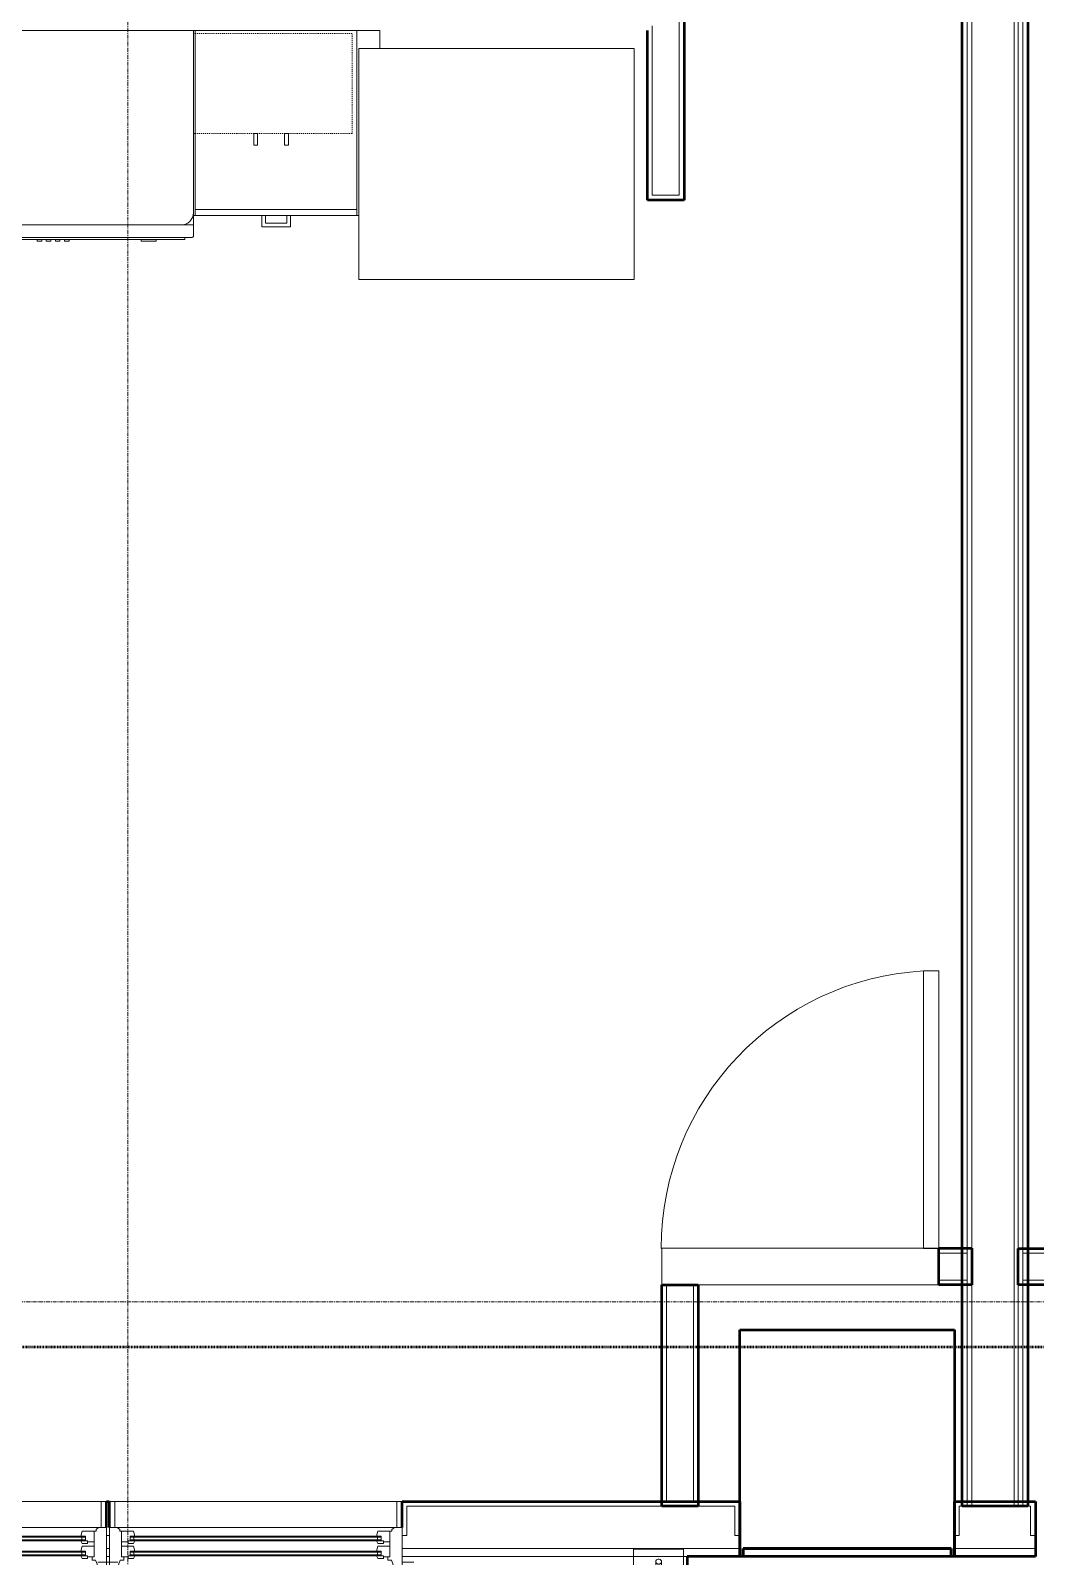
# Model space of a CAD drawing. Header units: inches. Extents: x -4235 to -464, y 9767 to 12359.
# Drawn here: x -2840 to -2709.5, y 11249.1 to 11447.2 of the extents above; entities that cross this region are included whole.
import ezdxf

# ---------------------------------------------------------------- set-up
doc = ezdxf.new("R2010")
doc.units = ezdxf.units.IN
doc.header["$MEASUREMENT"] = 0
for name, pattern in [('Dash', [0.25, 0.125, -0.125]), ('Dash 1_16_', [0.125, 0.0625, -0.0625]), ('Grid Line 1_2_', [0.875, 0.5, -0.125, 0.125, -0.125])]:
    doc.linetypes.add(name, pattern=pattern)
for name, color, linetype, lineweight in [('0-1', 7, 'Continuous', 5), ('0-2', 10, 'Continuous', 9), ('A-DOOR-1', 10, 'Continuous', 9), ('A-DOOR-2', 50, 'Continuous', 20), ('A-GENM', 5, 'Continuous', 9), ('A-GENM-4', 5, 'Continuous', 50), ('A-GLAZ-1', 151, 'Continuous', 9), ('A-GLAZ-2', 151, 'Continuous', 20), ('A-WALL', 113, 'Continuous', 13), ('A-WALL-1', 7, 'Continuous', 50), ('A-WALL-2', 250, 'Continuous', 13), ('A-WALL-3', 10, 'Continuous', 9), ('A-WALL-4', 254, 'Continuous', 9), ('A-WALL-5', 113, 'Continuous', 9), ('A-WALL-6', 113, 'Continuous', 50), ('C-PROP-LINE-1', 91, 'Dash 1_16_', 50), ('I-WALL-1', 7, 'Continuous', 50), ('Q-CASE-1', 254, 'Continuous', 9), ('Q-CASE-2', 10, 'Continuous', 9), ('Q-CASE-3', 254, 'Dash', 9), ('Q-CASE-4', 10, 'Dash', 9), ('Q-SPCQ-1', 10, 'Continuous', 9), ('S-GRID-1', 1, 'Grid Line 1_2_', 9)]:
    doc.layers.add(name, color=color, linetype=linetype, lineweight=lineweight)

# ---------------------------------------------------------------- blocks, each defined once
blk = doc.blocks.new('SWING - SINGLE - FLUSH - 36_ x 80_ - OFFSET PIVOT DOOR AT MAGIC PAK AND WASHER_DRYER-3199414-BACKGROUND - RCP - 2ND FLOOR')
at = {"layer": 'A-DOOR-1'}
blk.add_arc((18, 2.37), 36.07, 93.1789, 180, dxfattribs=at)
at = {"layer": 'A-DOOR-2'}
for p, q in [((16, 2.37), (16, 38.39)), ((18, 38.39), (16, 38.39)), ((18, 2.37), (18, 38.39)), ((18, 2.37), (16, 2.37))]:
    blk.add_line(p, q, dxfattribs=at)
blk = doc.blocks.new('Refrigerator_-_Side-by-Side_6047 - 36_ X 30_-345559-BACKGROUND - RCP - 2ND FLOOR')
at = {"layer": 'Q-SPCQ-1'}
for p, q in [((17.87, 14.42), (-17.88, 14.42)), ((-17.88, 14.42), (-17.88, -15.58)), ((17.87, -15.58), (17.87, 14.42)), ((-17.88, -15.58), (17.87, -15.58))]:
    blk.add_line(p, q, dxfattribs=at)
blk = doc.blocks.new('Dishwasher_15404 - 34_ counter-V109-BACKGROUND - RCP - 2ND FLOOR')
at = {"layer": 'Q-SPCQ-1'}
for p, q in [((0, -24), (0, 0)), ((0, 0), (23.68, 0)), ((23.68, 0), (25.25, 0)), ((25.25, 0), (26.68, 0)), ((25.25, 0), (25.25, -1.57)), ((25.25, -1.57), (25.25, -22.43)), ((26.87, -0.2), (26.87, -23.8)), ((27.12, -1.09), (26.87, -1.09)), ((27.12, -2.61), (27.12, -1.09)), ((27.12, -3.81), (27.12, -2.61)), ((27.12, -20.19), (27.12, -3.81)), ((27.37, -4.82), (27.12, -4.82)), ((27.37, -5.81), (27.37, -4.82)), ((27.37, -6.79), (27.37, -5.81)), ((27.12, -6.79), (27.37, -6.79)), ((27.37, -16.15), (27.12, -16.15)), ((27.37, -16.74), (27.12, -16.74)), ((27.37, -17.33), (27.12, -17.33)), ((27.37, -16.74), (27.37, -16.15)), ((27.37, -17.92), (27.37, -17.33)), ((27.37, -17.92), (27.12, -17.92)), ((27.37, -18.51), (27.12, -18.51)), ((27.37, -19.1), (27.12, -19.1)), ((27.37, -19.69), (27.12, -19.69)), ((27.37, -19.1), (27.37, -18.51)), ((27.37, -20.28), (27.37, -19.69)), ((27.12, -21.39), (27.12, -20.19)), ((27.37, -20.28), (27.12, -20.28)), ((27.12, -22.91), (27.12, -21.39)), ((25.25, -22.43), (25.25, -24)), ((27.12, -22.91), (26.87, -22.91)), ((23.68, -24), (0, -24)), ((25.25, -24), (23.68, -24)), ((26.68, -24), (25.25, -24))]:
    blk.add_line(p, q, dxfattribs=at)
for centre, radius, start, end in [((26.68, -0.2), 0.197, 15, 90), ((26.68, -0.2), 0.197, 0, 90), ((23.68, -1.57), 1.57, 0, 90), ((23.68, -1.57), 1.57, 32.077, 42.3359), ((23.68, -1.57), 1.57, 17.8182, 27.5266), ((23.68, -1.57), 1.57, 0, 13.6425), ((23.68, -22.43), 1.57, 270, 0), ((23.68, -22.43), 1.57, 317.6641, 327.923), ((23.68, -22.43), 1.57, 332.4734, 342.1818), ((23.68, -22.43), 1.57, 347.4108, 0), ((26.68, -23.8), 0.197, 270, 0)]:
    blk.add_arc(centre, radius, start, end, dxfattribs=at)
blk = doc.blocks.new('Base Cabinet 3 Drawer 230 - Base Cabinet 3 Drawer 230 21_-2578998-BACKGROUND - RCP - 2ND FLOOR')
at = {"layer": 'Q-CASE-2'}
for p, q in [((-9.76, 24), (11.24, 24)), ((-9.76, 23.25), (-9.76, 24)), ((-1.14, 24), (-1.14, 25.5)), ((-1.14, 25.5), (2.61, 25.5)), ((-1.14, 24), (-0.64, 24)), ((2.11, 25), (-0.64, 25)), ((-0.64, 24), (-0.64, 25)), ((2.11, 24), (2.11, 25)), ((2.61, 24), (2.11, 24)), ((2.61, 25.5), (2.61, 24)), ((11.24, 24), (11.24, 23.25)), ((11.24, 23.25), (-9.76, 23.25)), ((-9.76, 23.25), (-9.76, 0)), ((11.24, 0), (11.24, 23.25)), ((-9.76, 0), (11.24, 0))]:
    blk.add_line(p, q, dxfattribs=at)
blk = doc.blocks.new('300 Series Wall Hung Cabinet_302 - 21_ X 24_-2838280-BACKGROUND - RCP - 2ND FLOOR')
at = {"layer": 'Q-CASE-1'}
for p, q in [((-1.76, -13.19), (-2.25, -13.19)), ((-2.25, -13.19), (-2.25, -14.69)), ((-1.76, -14.69), (-1.76, -13.19)), ((2.24, -13.19), (1.75, -13.19)), ((1.75, -13.19), (1.75, -14.69)), ((2.24, -14.69), (2.24, -13.19)), ((-2.25, -14.69), (-1.76, -14.69)), ((1.75, -14.69), (2.24, -14.69))]:
    blk.add_line(p, q, dxfattribs=at)
at = {"layer": 'Q-CASE-3'}
for p, q in [((10.5, -13.19), (10.5, -0.23)), ((-10.1, -13.19), (10.5, -13.19))]:
    blk.add_line(p, q, dxfattribs=at)
at = {"layer": 'Q-CASE-4'}
blk.add_line((10.5, -0.19), (-10.1, -0.19), dxfattribs=at)
blk = doc.blocks.new('CTR - 1st Phase - Unit Layouts_rvt-1-BACKGROUND - RCP - 2ND FLOOR')
at = {"layer": 'A-WALL-1'}
for p, q in [((-2755.1, 11530.74), (-2755.1, 11425.23)), ((-2759.85, 11425.23), (-2759.85, 11447.24)), ((-2759.22, 11425.23), (-2759.85, 11425.23)), ((-2755.72, 11425.23), (-2759.22, 11425.23)), ((-2755.1, 11425.23), (-2755.72, 11425.23)), ((-2722, 11284.39), (-2722, 11289.14)), ((-2722, 11289.14), (-2717.72, 11289.14)), ((-2717.72, 11289.14), (-2717.72, 11288.51)), ((-2711.72, 11289.13), (-2707.45, 11289.13)), ((-2711.72, 11288.51), (-2711.72, 11289.13)), ((-2717.72, 11288.51), (-2717.72, 11285.01)), ((-2711.72, 11285.01), (-2711.72, 11288.51)), ((-2717.72, 11285.01), (-2717.72, 11284.39)), ((-2711.72, 11284.38), (-2711.72, 11285.01)), ((-2758, 11255.64), (-2758, 11284.39)), ((-2758, 11284.39), (-2753.25, 11284.39)), ((-2753.25, 11284.39), (-2753.25, 11255.64)), ((-2717.72, 11284.39), (-2722, 11284.39)), ((-2707.45, 11284.38), (-2711.72, 11284.38)), ((-2757.37, 11255.64), (-2758, 11255.64)), ((-2753.87, 11255.64), (-2757.37, 11255.64)), ((-2753.25, 11255.64), (-2753.87, 11255.64))]:
    blk.add_line(p, q, dxfattribs=at)
at = {"layer": 'A-WALL-2'}
for p, q in [((-2755.72, 11425.85), (-2755.72, 11530.74)), ((-2759.22, 11425.85), (-2759.22, 11447.86)), ((-2755.72, 11425.85), (-2759.22, 11425.85)), ((-2722, 11288.51), (-2718.35, 11288.51)), ((-2718.35, 11288.51), (-2718.35, 11285.01)), ((-2707.45, 11288.51), (-2711.1, 11288.51)), ((-2711.1, 11285.01), (-2711.1, 11288.51)), ((-2722, 11285.01), (-2718.35, 11285.01)), ((-2707.45, 11285.01), (-2711.1, 11285.01)), ((-2757.37, 11256.27), (-2757.37, 11284.39)), ((-2753.87, 11256.27), (-2753.87, 11284.39)), ((-2753.87, 11256.27), (-2757.37, 11256.27))]:
    blk.add_line(p, q, dxfattribs=at)
at = {"layer": 'A-WALL-3'}
for p, q in [((-2758, 11289.14), (-2753.25, 11289.14)), ((-2758, 11289.14), (-2758, 11284.39)), ((-2722, 11289.14), (-2753.25, 11289.14)), ((-2753.25, 11284.39), (-2722, 11284.39))]:
    blk.add_line(p, q, dxfattribs=at)
at = {"layer": 'A-WALL-4'}
for p, q in [((-2722, 11284.39), (-2722, 11289.14)), ((-2758, 11284.39), (-2753.25, 11284.39))]:
    blk.add_line(p, q, dxfattribs=at)
at = {"layer": 'A-WALL-5'}
for p, q in [((-2794.6, 11447.24), (-2818.82, 11447.24)), ((-2818.82, 11447.24), (-2794.6, 11447.24)), ((-2794.6, 11444.93), (-2794.6, 11447.24)), ((-2794.6, 11447.24), (-2794.6, 11444.93)), ((-2818.82, 11423.24), (-2809.95, 11423.24)), ((-2809.95, 11423.24), (-2818.82, 11423.24)), ((-2809.95, 11423.24), (-2809.45, 11423.24)), ((-2809.45, 11423.24), (-2806.7, 11423.24)), ((-2806.7, 11423.24), (-2809.45, 11423.24)), ((-2806.7, 11423.24), (-2806.2, 11423.24)), ((-2806.2, 11423.24), (-2797.32, 11423.24)), ((-2797.32, 11423.24), (-2806.2, 11423.24))]:
    blk.add_line(p, q, dxfattribs=at)
at = {"layer": '0-2'}
for name, p, rotation in [('Dishwasher_15404 - 34_ counter-V109-BACKGROUND - RCP - 2ND FLOOR', (-2818.82, 11447.24), 269.9999999999322), ('Base Cabinet 3 Drawer 230 - Base Cabinet 3 Drawer 230 21_-2578998-BACKGROUND - RCP - 2ND FLOOR', (-2807.34, 11447.24), 180)]:
    blk.add_blockref(name, p, dxfattribs=dict(at, rotation=rotation))
for name, p in [('300 Series Wall Hung Cabinet_302 - 21_ X 24_-2838280-BACKGROUND - RCP - 2ND FLOOR', (-2808.72, 11447.05)), ('Refrigerator_-_Side-by-Side_6047 - 36_ X 30_-345559-BACKGROUND - RCP - 2ND FLOOR', (-2779.45, 11430.5)), ('SWING - SINGLE - FLUSH - 36_ x 80_ - OFFSET PIVOT DOOR AT MAGIC PAK AND WASHER_DRYER-3199414-BACKGROUND - RCP - 2ND FLOOR', (-2740, 11286.76))]:
    blk.add_blockref(name, p, dxfattribs=at)
blk = doc.blocks.new('CTR - 1st Phase - Common Walls_rvt-1-BACKGROUND - RCP - 2ND FLOOR')
at = {"layer": 'A-WALL-2'}
for p, q in [((-2718.35, 11622.61), (-2718.35, 11255.64)), ((-2717.72, 11622.61), (-2717.72, 11255.64)), ((-2712.22, 11622.61), (-2712.22, 11255.64)), ((-2711.72, 11622.61), (-2711.72, 11255.64)), ((-2711.1, 11622.61), (-2711.1, 11255.64))]:
    blk.add_line(p, q, dxfattribs=at)
at = {"layer": 'I-WALL-1'}
for p, q in [((-2718.97, 11255.64), (-2718.97, 11622.61)), ((-2710.47, 11622.61), (-2710.47, 11255.64)), ((-2710.47, 11255.64), (-2718.97, 11255.64))]:
    blk.add_line(p, q, dxfattribs=at)
blk = doc.blocks.new('Basic Wall _ EXT - FIBER CEMENT - LARGE - ___-2505164-BACKGROUND - RCP - 2ND FLOOR')
at = {"layer": 'A-WALL-5'}
for p, q in [((-2829.74, 11249.14), (-2830.11, 11249.14)), ((-2830.11, 11249.14), (-2829.74, 11249.14)), ((-2754.69, 11249.14), (-2791.71, 11249.14)), ((-2791.71, 11249.14), (-2754.69, 11249.14)), ((-2747.86, 11249.14), (-2754.69, 11249.14)), ((-2754.69, 11249.14), (-2747.86, 11249.14)), ((-2747.86, 11249.14), (-2747.42, 11249.14)), ((-2747.42, 11249.14), (-2720.42, 11249.14)), ((-2720.42, 11249.14), (-2719.99, 11249.14)), ((-2709.46, 11249.14), (-2719.99, 11249.14)), ((-2719.99, 11249.14), (-2709.46, 11249.14))]:
    blk.add_line(p, q, dxfattribs=at)
blk = doc.blocks.new('Window-Double_Hung-Andersen-400_Series-Tilt_Wash - DOUBLE HUNG - REVERSE COTTAGE - 2ND FLOOR-V131-BACKGROUND - RCP - 2ND FLOOR')
at = {"layer": 'A-GLAZ-1'}
for p, q in [((-18.95, 4.44), (18.95, 4.44)), ((-18.95, 1.06), (-18.95, 4.44)), ((-18.32, 1.06), (-18.32, 4.44)), ((18.32, 1.06), (18.32, 4.44)), ((18.95, 4.44), (18.95, 1.06)), ((-19.01, 3.94), (-19.01, 2.44)), ((-18.95, 3.94), (-19.01, 3.94)), ((-18.95, 2.44), (-19.01, 2.44)), ((19.01, 3.94), (18.95, 3.94)), ((19.01, 2.44), (18.95, 2.44)), ((19.01, 2.44), (19.01, 3.94)), ((18.95, 1.06), (-18.95, 1.06)), ((-16.29, -0.19), (-15.7, -0.19)), ((-16.29, -0.56), (-15.7, -0.56)), ((-15.82, -0.56), (-15.82, -0.19)), ((-15.7, -0.06), (15.7, -0.06)), ((-15.7, -0.19), (15.7, -0.19)), ((-15.7, -0.56), (15.7, -0.56)), ((-15.7, -0.69), (15.7, -0.69)), ((16.29, -0.19), (15.7, -0.19)), ((16.29, -0.56), (15.7, -0.56)), ((15.82, -0.56), (15.82, -0.19)), ((-16.29, -2.13), (-15.7, -2.13)), ((-16.29, -2.5), (-15.7, -2.5)), ((-15.82, -2.5), (-15.82, -2.13)), ((-15.7, -2), (15.7, -2)), ((-15.7, -2.13), (15.7, -2.13)), ((-15.7, -2.5), (15.7, -2.5)), ((-15.7, -2.63), (15.7, -2.63)), ((16.29, -2.13), (15.7, -2.13)), ((16.29, -2.5), (15.7, -2.5)), ((15.82, -2.5), (15.82, -2.13))]:
    blk.add_line(p, q, dxfattribs=at)
at = {"layer": 'A-GLAZ-2'}
for p, q in [((-19.01, 1.06), (19.01, 1.06)), ((-19.01, -4.81), (-19.01, 1.06)), ((-17.67, 0.78), (-18, 1.06)), ((-17.67, 0.78), (-17.67, 0.56)), ((-17.67, 0.56), (-15.86, 0.56)), ((-17.42, -2.75), (-17.42, 0.56)), ((-15.86, 0.56), (-15.7, -0.06)), ((15.86, 0.56), (15.7, -0.06)), ((17.67, 0.56), (15.86, 0.56)), ((17.42, -2.75), (17.42, 0.56)), ((17.67, 0.78), (18, 1.06)), ((17.67, 0.78), (17.67, 0.56)), ((19.01, 1.06), (19.01, -4.81)), ((-17.42, -0.81), (-16.57, -0.81)), ((-17.42, -1.37), (-15.86, -1.37)), ((-16.57, -0.69), (-16.57, -1.03)), ((-15.7, -0.69), (-16.57, -0.69)), ((-15.86, -1.03), (-16.57, -1.03)), ((-16.29, -0.69), (-16.29, -0.06)), ((-15.7, -0.06), (-16.29, -0.06)), ((-15.86, -1.03), (-15.7, -0.69)), ((-15.86, -1.37), (-15.7, -2)), ((15.7, -0.06), (16.29, -0.06)), ((15.86, -1.03), (15.7, -0.69)), ((15.7, -0.69), (16.57, -0.69)), ((15.86, -1.37), (15.7, -2)), ((15.86, -1.03), (16.57, -1.03)), ((17.42, -1.37), (15.86, -1.37)), ((16.29, -0.69), (16.29, -0.06)), ((16.57, -0.69), (16.57, -1.03)), ((17.42, -0.81), (16.57, -0.81)), ((-19.01, -3.44), (-20.51, -3.44)), ((-17.92, -4), (-17.61, -3.19)), ((-17.61, -3.19), (-17.14, -3.19)), ((-17.42, -2.75), (-16.57, -2.75)), ((-17.14, -3.19), (-17.14, -2.75)), ((-16.57, -2.63), (-16.57, -2.97)), ((-15.7, -2.63), (-16.57, -2.63)), ((-15.86, -2.97), (-16.57, -2.97)), ((-16.29, -2.63), (-16.29, -2)), ((-15.7, -2), (-16.29, -2)), ((-15.86, -2.97), (-15.7, -2.63)), ((15.7, -2), (16.29, -2)), ((15.86, -2.97), (15.7, -2.63)), ((15.7, -2.63), (16.57, -2.63)), ((15.86, -2.97), (16.57, -2.97)), ((16.29, -2.63), (16.29, -2)), ((16.57, -2.63), (16.57, -2.97)), ((17.42, -2.75), (16.57, -2.75)), ((17.14, -3.19), (17.14, -2.75)), ((17.61, -3.19), (17.14, -3.19)), ((17.92, -4), (17.61, -3.19)), ((19.01, -3.44), (20.51, -3.44)), ((19.01, -4.81), (-19.01, -4.81)), ((-18.2, -4), (-17.92, -4)), ((-18.2, -4.81), (-18.2, -4)), ((18.2, -4), (17.92, -4)), ((18.2, -4.81), (18.2, -4))]:
    blk.add_line(p, q, dxfattribs=at)
blk = doc.blocks.new('V-Series_EWC4_SPVU_RFA_2015 - 2ND AND 3RD FLOOR-2226480-BACKGROUND - RCP - 2ND FLOOR')
at = {"layer": 'A-GENM-4'}
for p, q in [((-3858.97, 11734.83), (-3858.97, 11735.26)), ((-3858.97, 11735.26), (-3829.54, 11735.26)), ((-3858.97, 11734.33), (-3858.97, 11734.83)), ((-3858.97, 11734.83), (-3857.97, 11734.83)), ((-3857.97, 11734.83), (-3858.97, 11734.83)), ((-3858.97, 11708.33), (-3858.97, 11734.33)), ((-3857.97, 11734.83), (-3857.97, 11734.33)), ((-3857.97, 11707.83), (-3857.97, 11734.83)), ((-3857.97, 11734.33), (-3857.97, 11708.33)), ((-3829.54, 11735.26), (-3829.54, 11707.39)), ((-3858.97, 11707.83), (-3858.97, 11708.33)), ((-3857.97, 11707.83), (-3858.97, 11707.83)), ((-3858.97, 11707.39), (-3858.97, 11707.83)), ((-3858.97, 11707.83), (-3857.97, 11707.83)), ((-3829.54, 11707.39), (-3858.97, 11707.39)), ((-3857.97, 11708.33), (-3857.97, 11707.83))]:
    blk.add_line(p, q, dxfattribs=at)
blk = doc.blocks.new('Walls 92 - Walls 1-2572998-BACKGROUND - RCP - 2ND FLOOR')
at = {"layer": 'A-WALL-5'}
for p, q in [((-2761.65, 11250.08), (-2761.65, 11249.14)), ((-2761.65, 11250.08), (-2761.54, 11250.08)), ((-2755.15, 11250.08), (-2761.65, 11250.08)), ((-2761.65, 11249.14), (-2761.65, 11247.78)), ((-2761.54, 11250.08), (-2760.02, 11250.08)), ((-2760.02, 11250.08), (-2755.15, 11250.08)), ((-2755.15, 11249.15), (-2755.15, 11250.08)), ((-2755.15, 11247.78), (-2755.15, 11249.12)), ((-2758.77, 11248.46), (-2758.77, 11247.78)), ((-2758.02, 11247.78), (-2758.02, 11248.46))]:
    blk.add_line(p, q, dxfattribs=at)
for centre, start_param, end_param in [((-2758.4, 11248.46), 0.261799, 3.141593), ((-2758.4, 11248.46), 3.141593, 3.402695), ((-2758.4, 11248.46), 3.403392, 3.663844), ((-2758.4, 11248.46), 3.665191, 3.925084), ((-2758.4, 11248.46), 3.926991, 4.186454), ((-2758.4, 11248.46), 4.18879, 4.447982), ((-2758.4, 11248.46), 4.45059, 4.709688), ((-2758.4, 11248.46), 4.712389, 4.971578), ((-2758.4, 11248.46), 4.974188, 5.233645), ((-2758.4, 11248.46), 5.235988, 5.495873), ((-2758.4, 11248.46), 5.497787, 5.758233), ((-2758.4, 11248.46), 5.840308, 6.020685), ((-2758.4, 11248.46), 0, 0.261799), ((-2758.4, 11248.46), 6.021386, 6.260917), ((-2758.4, 11185.4), 0.049078, 3.092515), ((-2758.4, 11185.4), 3.141593, 3.403392), ((-2758.4, 11185.4), 6.021386, 6.283185)]:
    blk.add_ellipse(centre, major_axis=(0.375, 0), ratio=0.86769, start_param=start_param, end_param=end_param, dxfattribs=at)
blk = doc.blocks.new('Family - ___-2835903-BACKGROUND - RCP - 2ND FLOOR')
at = {"layer": 'C-PROP-LINE-1'}
blk.add_line((-2096.82, 11276.29), (-3400.92, 11276.29), dxfattribs=at)

msp = doc.modelspace()

# ---------------------------------------------------------------- linework, layer by layer
at = {"layer": 'A-WALL'}
for p, q in [((-2791.09, 11251.83), (-2791.09, 11255.64)), ((-2791.09, 11255.64), (-2748.49, 11255.64)), ((-2748.49, 11255.64), (-2748.49, 11251.83)), ((-2719.36, 11251.83), (-2719.36, 11255.64)), ((-2719.36, 11255.64), (-2710.09, 11255.64)), ((-2710.09, 11255.64), (-2710.09, 11251.83)), ((-2829.74, 11251.83), (-2830.11, 11251.83)), ((-2791.09, 11251.83), (-2791.71, 11251.83)), ((-2747.86, 11251.83), (-2748.49, 11251.83)), ((-2719.36, 11251.83), (-2719.99, 11251.83)), ((-2709.46, 11251.83), (-2710.09, 11251.83)), ((-2829.74, 11250.14), (-2830.11, 11250.14)), ((-2829.74, 11249.14), (-2830.11, 11249.14)), ((-2747.86, 11250.14), (-2791.71, 11250.14)), ((-2754.69, 11249.14), (-2791.71, 11249.14)), ((-2709.46, 11250.14), (-2719.99, 11250.14))]:
    msp.add_line(p, q, dxfattribs=at)
at = {"layer": 'A-WALL-5'}
for p, q in [((-2829.67, 11256.26), (-2830.17, 11256.26)), ((-2791.77, 11256.26), (-2791.71, 11256.26))]:
    msp.add_line(p, q, dxfattribs=at)
at = {"layer": 'A-WALL-6'}
for p, q in [((-2830.11, 11256.26), (-2829.74, 11256.26)), ((-2830.11, 11252.89), (-2830.11, 11256.26)), ((-2829.74, 11256.26), (-2829.74, 11252.89)), ((-2791.71, 11256.26), (-2747.86, 11256.26)), ((-2791.71, 11252.89), (-2791.71, 11256.26)), ((-2747.86, 11256.26), (-2747.86, 11249.14)), ((-2719.99, 11256.26), (-2709.46, 11256.26)), ((-2719.99, 11249.14), (-2719.99, 11256.26)), ((-2709.46, 11256.26), (-2709.46, 11249.14)), ((-2747.86, 11249.14), (-2754.69, 11249.14)), ((-2754.69, 11249.14), (-2754.69, 11247.64)), ((-2709.46, 11249.14), (-2719.99, 11249.14))]:
    msp.add_line(p, q, dxfattribs=at)
at = {"layer": 'S-GRID-1'}
for p, q in [((-2827.32, 9836.18), (-2827.32, 12309.48)), ((-464.45, 11282.19), (-4185.7, 11282.19))]:
    msp.add_line(p, q, dxfattribs=at)

# ---------------------------------------------------------------- block references
at = {"layer": '0-1'}
for name in ['CTR - 1st Phase - Unit Layouts_rvt-1-BACKGROUND - RCP - 2ND FLOOR', 'CTR - 1st Phase - Common Walls_rvt-1-BACKGROUND - RCP - 2ND FLOOR']:
    msp.add_blockref(name, (0, 0), dxfattribs=at)
at = {"layer": 'A-GENM', "rotation": 89.99999999999993}
msp.add_blockref('V-Series_EWC4_SPVU_RFA_2015 - 2ND AND 3RD FLOOR-2226480-BACKGROUND - RCP - 2ND FLOOR', (8987.4, 15108.11), dxfattribs=at)
at = {"layer": 'A-GLAZ-1'}
for p in [(-2849.12, 11251.83), (-2810.72, 11251.83)]:
    msp.add_blockref('Window-Double_Hung-Andersen-400_Series-Tilt_Wash - DOUBLE HUNG - REVERSE COTTAGE - 2ND FLOOR-V131-BACKGROUND - RCP - 2ND FLOOR', p, dxfattribs=at)
at = {"layer": 'A-WALL-5'}
for name in ['Basic Wall _ EXT - FIBER CEMENT - LARGE - ___-2505164-BACKGROUND - RCP - 2ND FLOOR', 'Walls 92 - Walls 1-2572998-BACKGROUND - RCP - 2ND FLOOR']:
    msp.add_blockref(name, (0, 0), dxfattribs=at)
at = {"layer": 'C-PROP-LINE-1'}
msp.add_blockref('Family - ___-2835903-BACKGROUND - RCP - 2ND FLOOR', (0, 0), dxfattribs=at)

doc.saveas('drawing.dxf')
